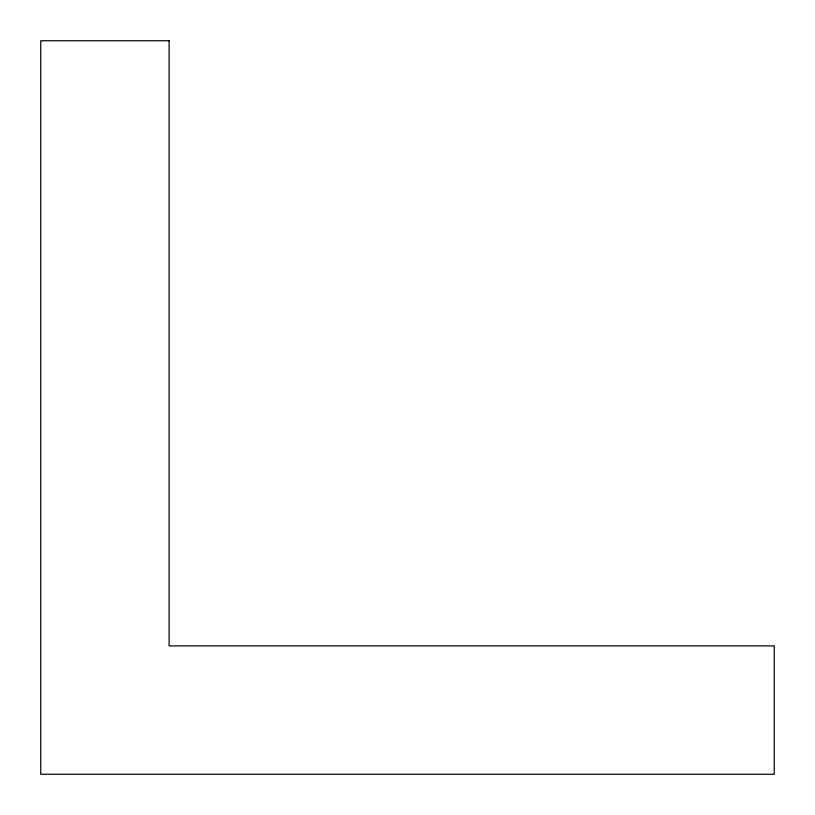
<?xml version="1.0" encoding="UTF-8"?>
<svg xmlns="http://www.w3.org/2000/svg" width="815" height="815" viewBox="0 0 815 815"><rect width="100%" height="100%" fill="white"/><g stroke="black" fill="none" stroke-linecap="round" stroke-linejoin="round"><path stroke-width="1.22" d="M169.113 40.75L40.75 40.75L40.75 774.25L774.25 774.25L774.25 645.888L169.113 645.888L169.113 40.75"/></g></svg>
